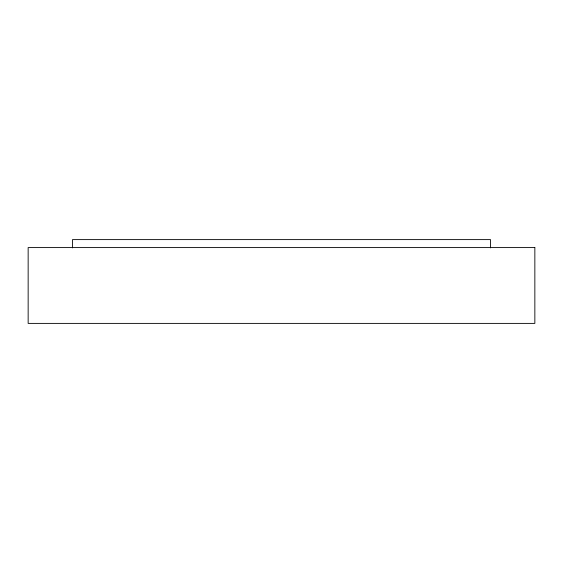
<?xml version="1.0" encoding="UTF-8"?>
<svg xmlns="http://www.w3.org/2000/svg" width="563" height="563" viewBox="0 0 563 563"><rect width="100%" height="100%" fill="white"/><g stroke="black" fill="none" stroke-linecap="round" stroke-linejoin="round"><path stroke-width="0.84" d="M490.514 247.896L490.514 239.606L72.486 239.606L72.486 247.896M534.85 247.586L28.15 247.586L28.15 323.394L534.85 323.394L534.85 247.586"/></g></svg>
